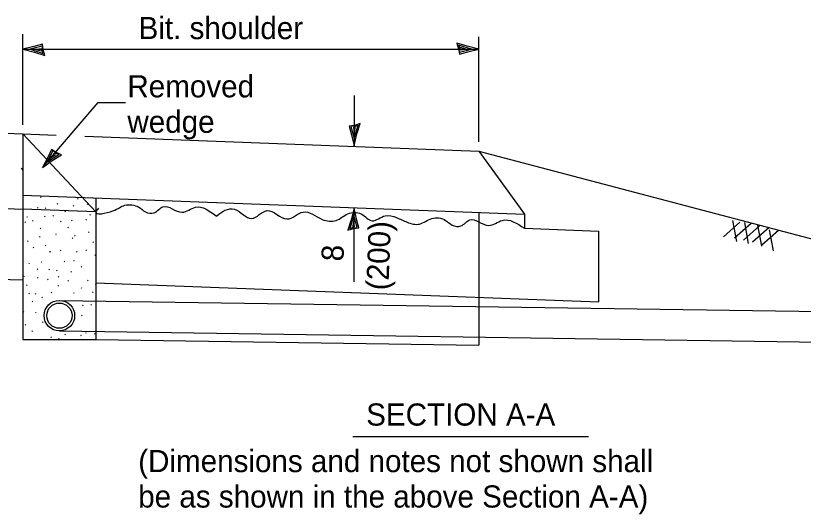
# Model space of a CAD drawing. Extents: x 600886 to 602246, y 1107 to 1547.
# Drawn here: x 601788.3 to 601873.7, y 1274.4 to 1328.4 of the extents above; entities that cross this region are included whole.
import ezdxf

# ---------------------------------------------------------------- set-up
doc = ezdxf.new("R2010")
doc.units = 0
for name, color, linetype in [('Design_EX_Roadway Dimensions', 7, 'Continuous'), ('Design_EX_Roadway Notes', 7, 'Continuous'), ('Drainage_EX_Plan and Profile Notes', 7, 'Continuous'), ('Drainage_PR_Pipe Culvert', 7, 'Continuous'), ('Sheets_General Details', 7, 'Continuous'), ('Topo_EOP', 7, 'Continuous'), ('Topo_Shoulder', 7, 'Continuous'), ('XSC_Exist Ground', 7, 'Continuous')]:
    doc.layers.add(name, color=color, linetype=linetype)

# ---------------------------------------------------------------- blocks, each defined once
blk = doc.blocks.new('CTH')
at = {"layer": 'Drainage_EX_Plan and Profile Notes'}
blk.add_lwpolyline([(-1.836, 0.047), (-1.774, -0.444), (-0.999, -0.231), (0, 0), (-1.066, 0.262), (-2, 0.556), (-1.836, 0.047), (-1.754, -0.277), (-0.672, 0.002), (-1.855, 0.375), (-1.68, -0.044), (-1.182, 0.014), (-1.661, 0.145)], dxfattribs=at)

msp = doc.modelspace()

# ---------------------------------------------------------------- linework, layer by layer
at = {"layer": 'Design_EX_Roadway Dimensions'}
for p, q in [((601824.945, 1319.777), (601824.945, 1314.346)), ((601824.945, 1299.601), (601824.945, 1307.593))]:
    msp.add_line(p, q, dxfattribs=at)
for points in [[(601825.001, 1316.549), (601824.412, 1316.475), (601824.668, 1315.545), (601824.945, 1314.346), (601825.259, 1315.625), (601825.612, 1316.746), (601825.001, 1316.549), (601824.613, 1316.451), (601824.947, 1315.153), (601825.395, 1316.572), (601824.892, 1316.362), (601824.962, 1315.765), (601825.119, 1316.339)], [(601824.889, 1305.389), (601825.478, 1305.464), (601825.222, 1306.394), (601824.945, 1307.593), (601824.631, 1306.313), (601824.278, 1305.193), (601824.889, 1305.389), (601825.277, 1305.488), (601824.943, 1306.786), (601824.495, 1305.367), (601824.998, 1305.577), (601824.928, 1306.174), (601824.771, 1305.599)]]:
    msp.add_lwpolyline(points, dxfattribs=at)
at = {"layer": 'Design_EX_Roadway Notes'}
for p, q in [((601789.033, 1316.613), (601789.033, 1326.424)), ((601838.495, 1314.773), (601838.495, 1326.157)), ((601789.033, 1324.805), (601838.495, 1324.805)), ((601791.165, 1311.995), (601797.219, 1319.042)), ((601797.219, 1319.042), (601800.157, 1319.042))]:
    msp.add_line(p, q, dxfattribs=at)
for points in [[(601791.236, 1324.749), (601791.161, 1325.338), (601790.231, 1325.083), (601789.033, 1324.805), (601790.312, 1324.491), (601791.433, 1324.138), (601791.236, 1324.749), (601791.137, 1325.138), (601789.839, 1324.803), (601791.259, 1324.355), (601791.049, 1324.858), (601790.451, 1324.789), (601791.026, 1324.631)], [(601836.292, 1324.862), (601836.367, 1324.273), (601837.297, 1324.528), (601838.495, 1324.805), (601837.216, 1325.12), (601836.095, 1325.473), (601836.292, 1324.862), (601836.391, 1324.473), (601837.689, 1324.808), (601836.269, 1325.255), (601836.479, 1324.753), (601837.077, 1324.822), (601836.502, 1324.979)]]:
    msp.add_lwpolyline(points, dxfattribs=at)
at = {"layer": 'Drainage_PR_Pipe Culvert'}
for p, q in [((601790.965, 1308.737), (601791.034, 1308.807)), ((601792.761, 1308.021), (601792.831, 1308.089)), ((601794.961, 1308.571), (601795.028, 1308.64)), ((601796.516, 1308.669), (601796.583, 1308.739)), ((601790.638, 1307.591), (601790.707, 1307.66)), ((601791.454, 1307.54), (601791.524, 1307.608)), ((601793.587, 1307.197), (601793.654, 1307.265)), ((601794.511, 1307.81), (601794.58, 1307.878)), ((601795.057, 1307.21), (601795.124, 1307.279)), ((601796.03, 1307.971), (601796.099, 1308.039)), ((601789.493, 1306.61), (601789.562, 1306.679)), ((601791.386, 1306.647), (601791.454, 1306.715)), ((601792.279, 1306.714), (601792.347, 1306.784)), ((601796.311, 1306.828), (601796.379, 1306.897)), ((601789.247, 1306.037), (601789.317, 1306.107)), ((601790.08, 1306.165), (601790.149, 1306.233)), ((601793.12, 1306.093), (601793.189, 1306.161)), ((601793.911, 1305.465), (601793.978, 1305.533)), ((601794.319, 1306.202), (601794.388, 1306.269)), ((601795.874, 1306.282), (601795.942, 1306.352)), ((601790.905, 1305.34), (601790.974, 1305.409)), ((601792.601, 1304.756), (601792.671, 1304.824)), ((601796.174, 1304.948), (601796.243, 1305.016)), ((601789.529, 1303.966), (601789.599, 1304.033)), ((601790.836, 1304.447), (601790.906, 1304.516)), ((601794.375, 1304.293), (601794.442, 1304.361)), ((601794.647, 1304.565), (601794.716, 1304.635)), ((601796.637, 1303.883), (601796.707, 1303.953)), ((601790.149, 1303.285), (601790.217, 1303.353)), ((601791.457, 1303.502), (601791.526, 1303.57)), ((601793.12, 1302.985), (601793.189, 1303.052)), ((601795.874, 1303.011), (601795.942, 1303.081)), ((601791.92, 1302.82), (601791.989, 1302.889)), ((601791.975, 1302.82), (601792.045, 1302.889)), ((601794.863, 1302.82), (601794.933, 1302.889)), ((601796.855, 1302.466), (601796.924, 1302.535)), ((601789.712, 1301.593), (601789.779, 1301.662)), ((601791.047, 1301.731), (601791.116, 1301.798)), ((601793.529, 1301.757), (601793.599, 1301.827)), ((601794.565, 1301.866), (601794.633, 1301.935)), ((601795.355, 1301.185), (601795.425, 1301.253)), ((601790.584, 1300.939), (601790.653, 1301.008)), ((601791.866, 1300.912), (601791.934, 1300.981)), ((601792.683, 1300.803), (601792.753, 1300.871)), ((601794.237, 1300.666), (601794.307, 1300.736)), ((601789.167, 1300.175), (601789.235, 1300.244)), ((601790.638, 1300.012), (601790.707, 1300.081)), ((601791.701, 1299.821), (601791.771, 1299.89)), ((601792.875, 1300.121), (601792.942, 1300.189)), ((601793.911, 1299.685), (601793.978, 1299.754)), ((601796.065, 1299.712), (601796.133, 1299.781)), ((601789.453, 1299.207), (601789.521, 1299.275)), ((601792.821, 1299.14), (601792.888, 1299.208)), ((601795.382, 1298.921), (601795.451, 1298.99)), ((601796.953, 1299.291), (601796.968, 1299.305)), ((601789.697, 1298.308), (601789.766, 1298.377)), ((601790.38, 1298.279), (601790.447, 1298.348)), ((601791.116, 1297.871), (601791.184, 1297.94)), ((601792.111, 1298.429), (601792.18, 1298.499)), ((601794.553, 1298.365), (601794.622, 1298.433)), ((601796.599, 1298.446), (601796.667, 1298.515)), ((601790.041, 1297.451), (601790.11, 1297.521)), ((601793.049, 1297.597), (601884.549, 1296.244)), ((601793.665, 1297.532), (601793.734, 1297.599)), ((601795.51, 1297.024), (601795.579, 1297.094)), ((601796.403, 1297.093), (601796.473, 1297.161)), ((601789.07, 1296.316), (601789.139, 1296.386)), ((601790.434, 1296.262), (601790.501, 1296.332)), ((601791.17, 1295.199), (601791.238, 1295.267)), ((601795.393, 1295.911), (601795.46, 1295.979)), ((601789.288, 1294.898), (601789.357, 1294.967)), ((601790.025, 1294.216), (601790.093, 1294.286)), ((601792.066, 1293.581), (601792.136, 1293.651)), ((601793.001, 1294.287), (601919.607, 1292.415)), ((601793.606, 1293.853), (601793.675, 1293.921)), ((601795.319, 1293.776), (601795.388, 1293.844)), ((601795.852, 1294.034), (601795.922, 1294.103)), ((601796.797, 1293.947), (601796.866, 1294.017)), ((601792.924, 1293.443), (601792.994, 1293.512))]:
    msp.add_line(p, q, dxfattribs=at)
msp.add_lwpolyline([(601788.851, 1311.928), (601789.033, 1311.709)], dxfattribs=at)
for radius in [1.655, 1.369]:
    msp.add_circle((601793.001, 1295.942), radius, dxfattribs=at)
at = {"layer": 'Sheets_General Details'}
msp.add_line((601824.819, 1282.863), (601850.383, 1282.863), dxfattribs=at)
at = {"layer": 'Topo_EOP'}
for p, q in [((601780.336, 1315.969), (601792.642, 1315.498)), ((601789.033, 1315.636), (601789.033, 1293.358)), ((601795.753, 1315.379), (601838.495, 1313.746)), ((601838.495, 1313.746), (601843.425, 1306.924)), ((601789.033, 1309.001), (601843.425, 1306.924)), ((601761.638, 1308.537), (601789.033, 1307.491)), ((601761.344, 1300.864), (601789.033, 1299.806))]:
    msp.add_line(p, q, dxfattribs=at)
at = {"layer": 'Topo_Shoulder'}
for p, q in [((601789.033, 1315.636), (601796.968, 1307.187)), ((601796.968, 1308.699), (601796.968, 1293.358)), ((601796.968, 1307.187), (601789.033, 1307.491)), ((601838.495, 1307.113), (601838.495, 1292.744)), ((601843.425, 1306.924), (601843.425, 1305.411)), ((601843.425, 1305.411), (601851.436, 1305.105)), ((601851.436, 1305.105), (601851.436, 1297.424)), ((601796.968, 1299.502), (601851.436, 1297.424)), ((601789.033, 1293.358), (601796.968, 1293.358)), ((601796.968, 1293.358), (601838.495, 1292.744))]:
    msp.add_line(p, q, dxfattribs=at)
for points in [[(601797.251, 1307.57), (601796.968, 1307.187), (601798.802, 1307.295), (601800.11, 1307.899), (601801.618, 1307.697), (601802.323, 1307.194), (601803.278, 1307.093), (601804.233, 1307.747), (601806.296, 1307.144), (601807.754, 1307.697), (601809.986, 1306.744)], [(601810, 1306.694), (601810.083, 1306.769), (601811.993, 1307.474), (601813.855, 1306.467), (601815.514, 1307.323), (601817.677, 1306.417), (601819.437, 1307.171), (601821.499, 1306.366), (601823.007, 1306.265), (601824.265, 1306.97), (601825.723, 1306.97), (601826.93, 1306.215), (601828.337, 1306.769), (601829.545, 1306.568), (601830.701, 1306.065), (601832.059, 1305.863), (601833.367, 1306.467), (601834.875, 1306.265), (601835.579, 1305.763), (601836.535, 1305.662), (601837.49, 1306.316), (601839.553, 1305.712), (601841.011, 1306.265), (601843.425, 1305.411)]]:
    msp.add_spline(points, degree=3, dxfattribs=at)
at = {"layer": 'XSC_Exist Ground'}
for p, q in [((601838.495, 1313.746), (601932.362, 1289.061)), ((601866.793, 1306.075), (601864.993, 1304.486)), ((601865.998, 1306.261), (601866.422, 1303.983)), ((601868.009, 1305.916), (601866.211, 1304.329)), ((601868.962, 1305.704), (601867.163, 1304.115)), ((601867.27, 1306.048), (601867.693, 1303.771)), ((601868.698, 1305.73), (601869.121, 1303.454)), ((601869.969, 1305.493), (601868.169, 1303.904)), ((601870.975, 1305.175), (601869.175, 1303.586)), ((601869.969, 1305.254), (601870.391, 1302.977))]:
    msp.add_line(p, q, dxfattribs=at)

# ---------------------------------------------------------------- block references
at = {"layer": 'Design_EX_Roadway Notes', "xscale": 1.2, "yscale": 1.2, "rotation": -130.66792321501495}
msp.add_blockref('CTH', (601791.164, 1311.995), dxfattribs=at)

# ---------------------------------------------------------------- texts
at = {"layer": 'Design_EX_Roadway Dimensions'}
for s, p in [('(200)', (601828.668, 1298.658)), ('8', (601823.796, 1301.792))]:
    msp.add_text(s, height=2.4, rotation=87.81104, dxfattribs=at).set_placement(p)
at = {"layer": 'Design_EX_Roadway Notes'}
for s, p in [('Bit. shoulder', (601801.587, 1325.903)), ('Removed', (601800.373, 1319.591)), ('wedge', (601800.373, 1315.751)), ('(Dimensions and notes not shown shall', (601801.548, 1278.991)), ('be as shown in the above Section A-A)', (601801.548, 1275.151))]:
    msp.add_text(s, height=2.4, dxfattribs=at).set_placement(p)
at = {"layer": 'Sheets_General Details'}
msp.add_text('SECTION A-A', height=2.4, dxfattribs=at).set_placement((601826.264, 1284.031))

doc.saveas('drawing.dxf')
